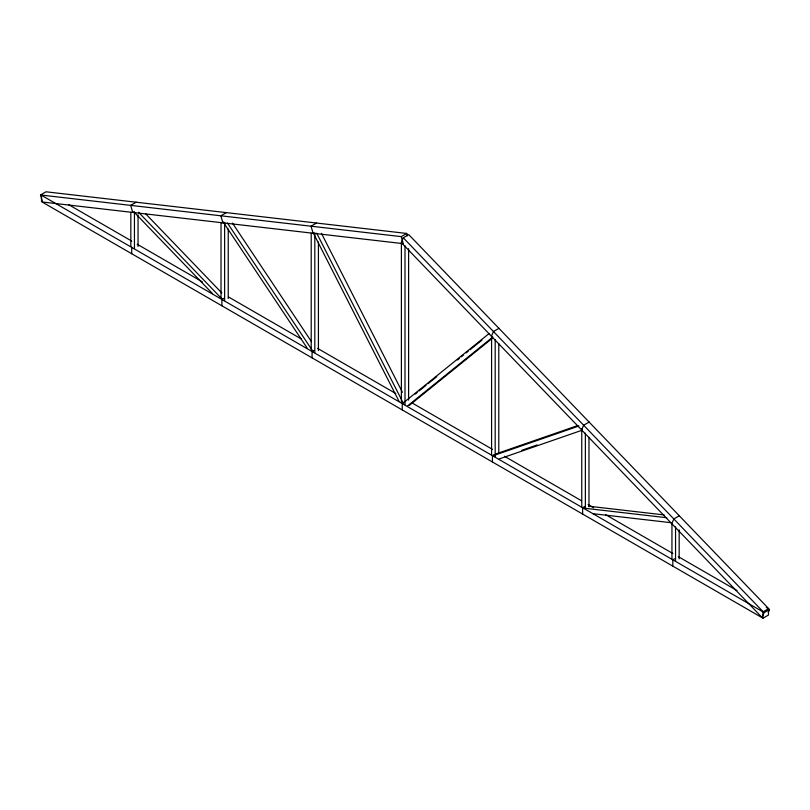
<?xml version="1.0" encoding="UTF-8"?>
<svg xmlns="http://www.w3.org/2000/svg" width="810" height="810" viewBox="0 0 810 810"><rect width="100%" height="100%" fill="white"/><g stroke="black" fill="none" stroke-linecap="round" stroke-linejoin="round"><path stroke-width="1.21" d="M403.279 237.796L401.244 242.494L761.977 617.382L764.012 612.684L769.5 609.515L408.756 234.627L403.279 237.796L764.012 612.684M491.427 336.221L493.462 331.513L498.95 328.354M581.61 429.938L583.646 425.24L589.133 422.071M671.794 523.665L673.829 518.957L679.317 515.798M768.275 612.34L769.5 609.515M402.793 403.299L489.058 333.568M415.216 394.085L417.18 392.496M419.145 390.916L425.999 385.368M427.964 383.778L436.782 376.65M457.377 360.015L459.331 358.425M461.295 356.845L463.249 355.256M466.195 352.876L468.16 351.297M470.114 349.707L481.879 340.2M407.521 405.982L492.804 337.041M409.171 405.476L492.49 338.134M40.5 194.967L401.244 236.621L403.279 243.668L42.535 202.024L40.5 194.967L45.988 191.798L406.721 233.452L407.4 235.801M136.171 202.216L130.683 205.375L132.719 212.433M226.355 212.625L220.867 215.794L222.902 222.841M316.538 223.034L311.05 226.203L313.095 233.26M223.712 298.404L221.889 299.467L221.889 305.795M401.244 236.621L406.721 233.452M313.905 350.477L312.073 351.53L312.073 357.858M404.089 402.54L402.256 403.603L402.256 409.931M494.272 454.612L492.44 455.666L492.44 461.994M584.456 506.675L582.633 507.738L582.633 514.067M674.639 558.748L672.816 559.801L672.816 566.129M763 611.874L768.477 608.705L768.477 615.033L763 618.202L41.523 201.66L41.523 195.321L763 611.874L763 618.202M495.862 453.934L577.743 425.564M493.442 455.605L578.877 426.009M521.853 450.259L537.273 444.923M499.254 458.926L582.319 430.15M589.012 506.24L664.159 514.917M584.152 508.184L666.822 517.732M593.001 513.692L670.66 522.653M68.728 204.707L131.757 241.096M137.184 244.225L202.378 281.87M228.46 296.926L301.259 338.955M317.56 348.361L395.786 393.528M412.087 402.945L492.49 449.368M504.448 456.263L581.59 500.803M588.111 504.569L593.548 507.708M605.495 514.603L672.867 553.503M678.294 556.632L736.968 590.51M766.311 607.449L768.477 608.705M145.678 213.83L221.849 292.997M138.561 212.281L222.618 299.629M133.721 211.734L212.524 293.625M232.45 223.064L311.455 341.648M227.448 223.044L313.44 352.127M223.094 221.849L306.99 347.784M321.449 233.341L402.449 392.334M316.69 233.169L403.431 403.431M313.349 233.108L398.935 401.122M679.165 529.831L679.165 558.86M675.55 526.865L675.55 560.945M671.946 523.513L671.946 558.86M588.981 437.37L588.981 506.797M585.367 433.137L585.367 508.872M581.762 428.531L581.762 506.797M498.788 343.642L498.788 453.458M495.183 339.42L495.183 456.81M491.579 336.069L491.579 454.724M408.604 248.66L408.604 400.13M405 245.693L405 404.737M401.395 243.607L401.395 402.661M318.421 242.038L318.421 350.588M314.817 232.753L314.817 352.674M311.212 233.199L311.212 350.588M228.238 229.098L228.238 298.525M224.633 222.345L224.633 300.601M221.019 222.78L221.019 298.525M138.054 214.893L138.054 246.453M134.45 211.926L134.45 248.538M131.706 247.394L131.706 253.722M130.835 212.372L130.835 246.453"/></g></svg>
